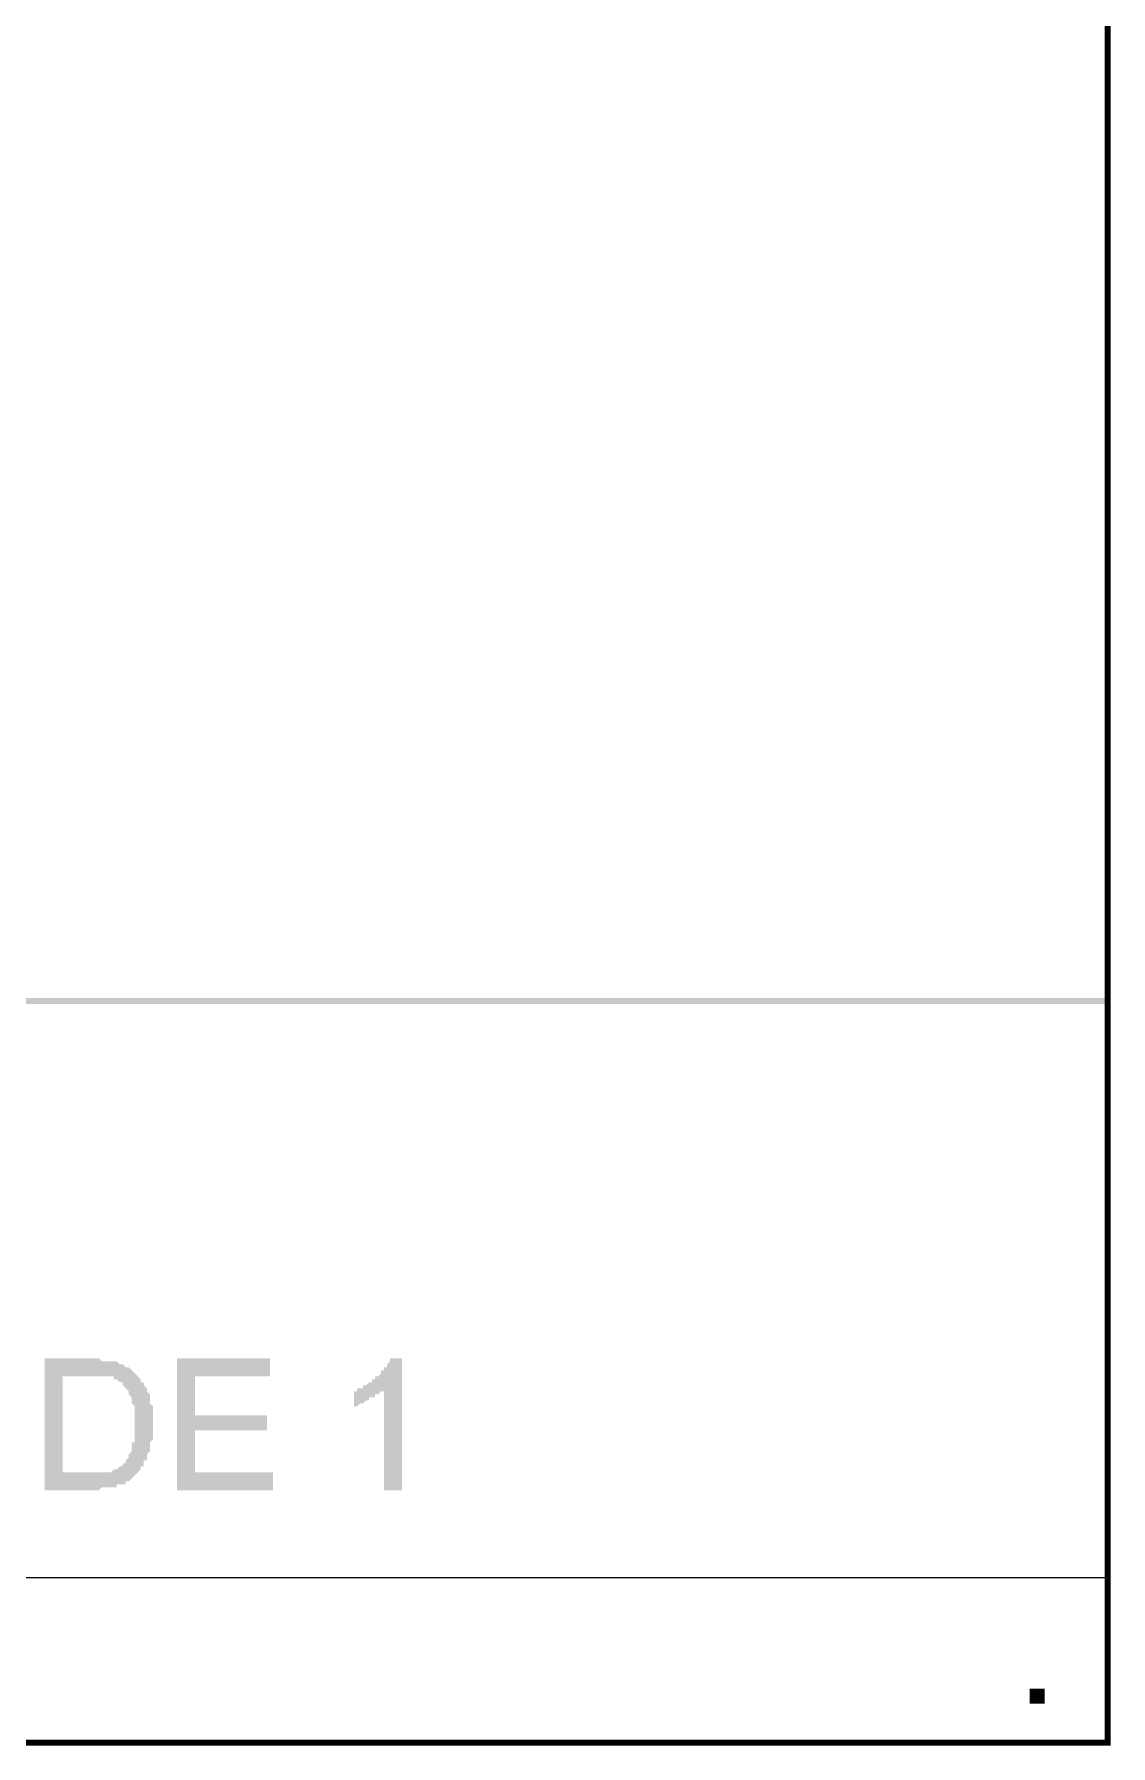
# Model space of a CAD drawing. Header units: millimetres. Extents: x 3.6 to 37.8, y 0.6 to 28.7.
# Drawn here: x 36.328 to 37.823, y 0.556 to 2.932 of the extents above; entities that cross this region are included whole.
import ezdxf

# ---------------------------------------------------------------- set-up
doc = ezdxf.new("R2010")
doc.units = ezdxf.units.MM
doc.layers.add('PDF_0', color=7, linetype='Continuous')

msp = doc.modelspace()

# ---------------------------------------------------------------- hatches: boundary and pattern name
at = {"layer": 'PDF_0', "true_color": 0x7f7f7f, "transparency": 33554559}
h = msp.add_hatch(color=8, dxfattribs=at)
h.paths.add_polyline_path([(36.34294, 0.91045), (36.34294, 1.09393), (36.40549, 1.09393), (36.40966, 1.09393), (36.41383, 1.09393), (36.41383, 1.09393), (36.418, 1.09393), (36.42217, 1.08976), (36.42217, 1.08976), (36.42634, 1.08976), (36.43051, 1.08976), (36.43051, 1.08976), (36.43468, 1.08976), (36.43468, 1.08976), (36.43885, 1.08976), (36.43885, 1.08976), (36.43885, 1.08976), (36.44302, 1.08976), (36.44719, 1.08559), (36.44719, 1.08559), (36.45136, 1.08559), (36.45136, 1.08559), (36.45553, 1.08142), (36.45553, 1.08142), (36.4597, 1.08142), (36.4597, 1.08142), (36.46387, 1.07725), (36.46387, 1.07725), (36.46804, 1.07308), (36.46804, 1.07308), (36.46804, 1.07308), (36.47221, 1.06891), (36.47221, 1.06891), (36.47638, 1.06474), (36.47638, 1.06474), (36.47638, 1.06057), (36.48055, 1.06057), (36.48055, 1.0564), (36.48055, 1.0564), (36.48472, 1.05223), (36.48472, 1.05223), (36.48472, 1.04806), (36.48472, 1.04806), (36.48472, 1.04806), (36.48889, 1.04389), (36.48889, 1.03972), (36.48889, 1.03972), (36.48889, 1.03555), (36.48889, 1.03555), (36.48889, 1.03138), (36.48889, 1.03138), (36.49306, 1.02721), (36.49306, 1.02721), (36.49306, 1.02304), (36.49306, 1.01887), (36.49306, 1.01887), (36.49306, 1.0147), (36.49306, 1.01053), (36.49306, 1.01053), (36.49306, 1.00636), (36.49306, 1.00219), (36.49306, 1.00219), (36.49306, 1.00219), (36.49306, 0.99802), (36.49306, 0.99385), (36.49306, 0.99385), (36.49306, 0.98968), (36.49306, 0.98551), (36.49306, 0.98551), (36.49306, 0.98134), (36.49306, 0.98134), (36.48889, 0.97717), (36.48889, 0.973), (36.48889, 0.973), (36.48889, 0.96883), (36.48889, 0.96883), (36.48889, 0.96883), (36.48889, 0.96466), (36.48472, 0.96049), (36.48472, 0.96049), (36.48472, 0.95632), (36.48472, 0.95215), (36.48055, 0.95215), (36.48055, 0.94798), (36.48055, 0.94798), (36.48055, 0.94381), (36.47638, 0.94381), (36.47638, 0.93964), (36.47638, 0.93964), (36.47638, 0.93964), (36.47221, 0.93547), (36.47221, 0.93547), (36.46804, 0.9313), (36.46804, 0.9313), (36.46387, 0.92713), (36.46387, 0.92713), (36.46387, 0.92713), (36.4597, 0.92296), (36.4597, 0.92296), (36.4597, 0.92296), (36.45553, 0.92296), (36.45553, 0.91879), (36.45136, 0.91879), (36.44719, 0.91879), (36.44719, 0.91879), (36.44302, 0.91879), (36.44302, 0.91462), (36.43885, 0.91462), (36.43885, 0.91462), (36.43468, 0.91462), (36.43468, 0.91462), (36.43051, 0.91462), (36.43051, 0.91462), (36.42634, 0.91462), (36.42217, 0.91462), (36.42217, 0.91462), (36.418, 0.91045), (36.418, 0.91045), (36.41383, 0.91045), (36.40966, 0.91045), (36.40966, 0.91045)], flags=0)
h.paths.add_polyline_path([(36.36796, 0.93547), (36.40549, 0.93547), (36.40966, 0.93547), (36.41383, 0.93547), (36.41383, 0.93547), (36.418, 0.93547), (36.42217, 0.93547), (36.42217, 0.93547), (36.42634, 0.93547), (36.42634, 0.93547), (36.43051, 0.93547), (36.43051, 0.93547), (36.43468, 0.93547), (36.43468, 0.93547), (36.43885, 0.93964), (36.43885, 0.93964), (36.44302, 0.93964), (36.44302, 0.93964), (36.44719, 0.94381), (36.44719, 0.94381), (36.45136, 0.94381), (36.45136, 0.94798), (36.45136, 0.94798), (36.45553, 0.94798), (36.45553, 0.95215), (36.45553, 0.95215), (36.4597, 0.95632), (36.4597, 0.95632), (36.4597, 0.96049), (36.4597, 0.96049), (36.46387, 0.96466), (36.46387, 0.96883), (36.46387, 0.96883), (36.46387, 0.973), (36.46387, 0.973), (36.46387, 0.97717), (36.46804, 0.97717), (36.46804, 0.98134), (36.46804, 0.98134), (36.46804, 0.98551), (36.46804, 0.98551), (36.46804, 0.98968), (36.46804, 0.99385), (36.46804, 0.99385), (36.46804, 0.99802), (36.46804, 1.00219), (36.46804, 1.00219), (36.46804, 1.00636), (36.46804, 1.01053), (36.46804, 1.01053), (36.46804, 1.0147), (36.46804, 1.01887), (36.46804, 1.01887), (36.46804, 1.02304), (36.46804, 1.02721), (36.46804, 1.02721), (36.46387, 1.03138), (36.46387, 1.03138), (36.46387, 1.03555), (36.46387, 1.03555), (36.46387, 1.03972), (36.46387, 1.03972), (36.4597, 1.04389), (36.4597, 1.04389), (36.4597, 1.04806), (36.4597, 1.04806), (36.4597, 1.04806), (36.45553, 1.05223), (36.45553, 1.05223), (36.45136, 1.0564), (36.45136, 1.0564), (36.45136, 1.06057), (36.44719, 1.06057), (36.44719, 1.06057), (36.44302, 1.06474), (36.44302, 1.06474), (36.43885, 1.06474), (36.43885, 1.06891), (36.43468, 1.06891), (36.43468, 1.06891), (36.43468, 1.06891), (36.43051, 1.06891), (36.43051, 1.06891), (36.42634, 1.06891), (36.42634, 1.06891), (36.42217, 1.06891), (36.418, 1.06891), (36.418, 1.06891), (36.41383, 1.06891), (36.40966, 1.06891), (36.40549, 1.06891), (36.40549, 1.06891), (36.36796, 1.06891)], flags=0)
for points in [[(36.52642, 0.91045), (36.52642, 1.09393), (36.65569, 1.09393), (36.65569, 1.06891), (36.55144, 1.06891), (36.55144, 1.0147), (36.65152, 1.0147), (36.65152, 0.99385), (36.55144, 0.99385), (36.55144, 0.93547), (36.65986, 0.93547), (36.65986, 0.91045)], [(36.83917, 0.91045), (36.81415, 0.91045), (36.81415, 1.05223), (36.81415, 1.05223), (36.81415, 1.04806), (36.80998, 1.04806), (36.80998, 1.04806), (36.80581, 1.04389), (36.80581, 1.04389), (36.80164, 1.04389), (36.80164, 1.03972), (36.79747, 1.03972), (36.79747, 1.03972), (36.7933, 1.03972), (36.7933, 1.03555), (36.78913, 1.03555), (36.78913, 1.03555), (36.78496, 1.03138), (36.78079, 1.03138), (36.78079, 1.03138), (36.77662, 1.02721), (36.77662, 1.02721), (36.77245, 1.02721), (36.77245, 1.02721), (36.77245, 1.02721), (36.77245, 1.04806), (36.77245, 1.04806), (36.77662, 1.04806), (36.77662, 1.05223), (36.78079, 1.05223), (36.78496, 1.05223), (36.78496, 1.0564), (36.78913, 1.0564), (36.78913, 1.0564), (36.7933, 1.06057), (36.7933, 1.06057), (36.79747, 1.06057), (36.79747, 1.06474), (36.79747, 1.06474), (36.80164, 1.06474), (36.80164, 1.06891), (36.80581, 1.06891), (36.80581, 1.06891), (36.80998, 1.07308), (36.80998, 1.07308), (36.80998, 1.07725), (36.81415, 1.07725), (36.81415, 1.08142), (36.81832, 1.08142), (36.81832, 1.08559), (36.81832, 1.08559), (36.82249, 1.08976), (36.82249, 1.08976), (36.82249, 1.09393), (36.82249, 1.09393), (36.83917, 1.09393)]]:
    msp.add_hatch(color=8, dxfattribs=at).paths.add_polyline_path(points)

# ---------------------------------------------------------------- linework, layer by layer
at = {"layer": 'PDF_0', "lineweight": 0, "const_width": 0.00834}
msp.add_lwpolyline([(37.81912, 0.56017), (37.81912, 28.6618), (3.62095, 28.6618), (3.62095, 0.56017)], close=True, dxfattribs=at)
at = {"layer": 'PDF_0', "color": 8, "lineweight": 0, "true_color": 0x7f7f7f}
msp.add_lwpolyline([(32.11873, 0.78952), (37.81912, 0.78952)], dxfattribs=at)
at = {"layer": 'PDF_0', "transparency": 33554559}
for points in [[(3.62095, 1.59433), (3.62095, 1.58599), (37.81912, 1.59433)], [(3.62095, 1.58599), (37.81912, 1.59433), (37.81912, 1.58599)]]:
    msp.add_solid(points, dxfattribs=at)
at = {"layer": 'PDF_0', "color": 8, "lineweight": 5, "true_color": 0x7f7f7f, "transparency": 33554559}
msp.add_solid([(37.7107, 0.61438), (37.7107, 0.63523), (37.73155, 0.61438), (37.73155, 0.63523)], dxfattribs=at)

doc.saveas('drawing.dxf')
